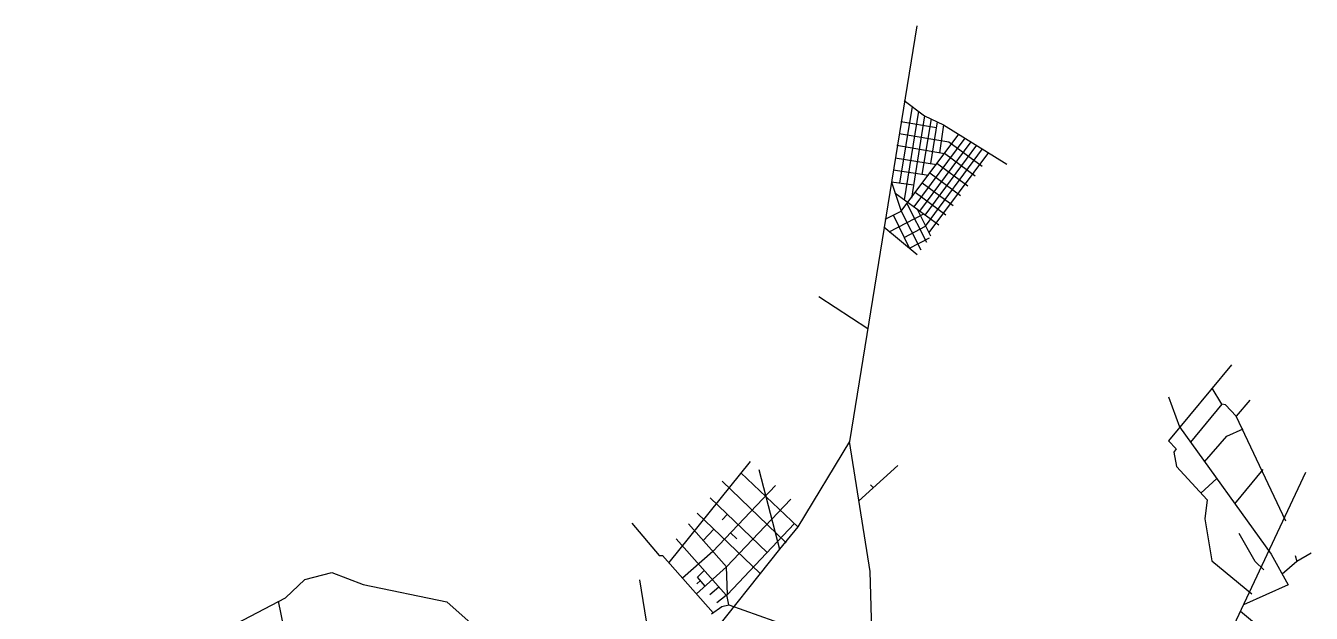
# Model space of a CAD drawing. Extents: x 363492 to 391103, y 6482114 to 6499170.
# Drawn here: x 363492 to 378096, y 6492498 to 6499170 of the extents above; entities that cross this region are included whole.
import ezdxf

# ---------------------------------------------------------------- set-up
doc = ezdxf.new("R2010")
doc.units = 0
doc.layers.get('0').update_dxf_attribs({"linetype": 'CONTINUOUS'})

msp = doc.modelspace()

# ---------------------------------------------------------------- linework, layer by layer
at = {"linetype": 'CONTINUOUS'}
for p, q in [((373616, 6499170), (372850, 6494449)), ((373562, 6498252), (373418, 6497381)), ((373469, 6498319), (373702, 6498148)), ((373434, 6498081), (373837, 6498015)), ((373632, 6498200), (373470, 6497194)), ((373702, 6498148), (373555, 6497210)), ((373776, 6498113), (373673, 6497482)), ((373702, 6498148), (373918, 6498046)), ((373772, 6497605), (373848, 6498079)), ((373980, 6497848), (373413, 6497943)), ((373436, 6497063), (374092, 6497937)), ((373918, 6498046), (373871, 6497727)), ((373918, 6498046), (374639, 6497599)), ((373929, 6497717), (373389, 6497808)), ((374161, 6497894), (373582, 6497112)), ((374228, 6497853), (373645, 6497066)), ((373709, 6497020), (374295, 6497812)), ((374357, 6497570), (373980, 6497848)), ((373368, 6497671), (373838, 6497594)), ((373714, 6496894), (374360, 6497772)), ((374429, 6497729), (373751, 6496820)), ((374276, 6497460), (373928, 6497718)), ((373748, 6497470), (373345, 6497531)), ((374111, 6497238), (373762, 6497497)), ((374193, 6497348), (373843, 6497606)), ((373328, 6497393), (373436, 6497063)), ((373578, 6497358), (373328, 6497393)), ((373677, 6497384), (374029, 6497129)), ((373865, 6496907), (373363, 6497270)), ((373944, 6497017), (373595, 6497275)), ((373255, 6496975), (373436, 6497063)), ((373436, 6497063), (373659, 6496625)), ((373501, 6497150), (373723, 6496712)), ((373772, 6496779), (373619, 6497089)), ((373301, 6496830), (373695, 6497034)), ((373537, 6496635), (373348, 6497020)), ((373617, 6496569), (373239, 6496881)), ((373472, 6496765), (373714, 6496894)), ((373755, 6496756), (373528, 6496642)), ((372501, 6496096), (373058, 6495732)), ((377189, 6495321), (376472, 6494458)), ((377079, 6494874), (376968, 6495054)), ((376475, 6494955), (376598, 6494615)), ((377079, 6494874), (376723, 6494441)), ((377120, 6494867), (377079, 6494874)), ((377243, 6494738), (377120, 6494867)), ((377398, 6494919), (377243, 6494738)), ((377805, 6493545), (377243, 6494738)), ((376598, 6494615), (377640, 6493169)), ((377137, 6494511), (377321, 6494591)), ((372850, 6494449), (372264, 6493478)), ((373083, 6492973), (372850, 6494449)), ((376472, 6494458), (376562, 6494367)), ((376884, 6494217), (377137, 6494511)), ((376562, 6494367), (376533, 6494326)), ((376533, 6494326), (376565, 6494166)), ((371720, 6494222), (370798, 6493073)), ((373400, 6494178), (372954, 6493771)), ((376565, 6494166), (376911, 6493788)), ((372129, 6493300), (371402, 6493997)), ((372264, 6493478), (371616, 6494093)), ((371820, 6494131), (372054, 6493228)), ((376644, 6491146), (378035, 6494099)), ((376841, 6493863), (377021, 6494029)), ((377226, 6493742), (377549, 6494130)), ((372010, 6493951), (371297, 6493200)), ((373087, 6493957), (373121, 6493922)), ((371266, 6493810), (371916, 6493188)), ((372184, 6493795), (371451, 6493024)), ((376911, 6493788), (376886, 6493571)), ((371121, 6493636), (371833, 6492952)), ((371405, 6493560), (371464, 6493622)), ((376886, 6493571), (376964, 6493094)), ((370379, 6493520), (370687, 6493155)), ((371451, 6493024), (371021, 6493514)), ((371310, 6493454), (371187, 6493325)), ((371463, 6492711), (372222, 6493514)), ((371569, 6493343), (371497, 6493411)), ((372264, 6493478), (372054, 6493228)), ((377459, 6493087), (377275, 6493403)), ((370880, 6493342), (371449, 6492705)), ((372054, 6493228), (368846, 6489199)), ((370687, 6493155), (370725, 6493155)), ((370725, 6493155), (371301, 6492505)), ((371297, 6493200), (370953, 6492897)), ((377640, 6493169), (377832, 6492822)), ((377913, 6493156), (377933, 6493088)), ((378096, 6493181), (377933, 6493088)), ((371451, 6493024), (371111, 6492719)), ((371122, 6492910), (371200, 6492983)), ((371463, 6492711), (371451, 6493024)), ((373110, 6492107), (373083, 6492973)), ((376964, 6493094), (377419, 6492719)), ((377556, 6492993), (377459, 6493087)), ((377933, 6493088), (377764, 6492944)), ((366444, 6492675), (366663, 6492880)), ((366663, 6492880), (366970, 6492963)), ((366970, 6492963), (367325, 6492826)), ((367325, 6492826), (368274, 6492629)), ((370464, 6492877), (370636, 6491805)), ((371115, 6492833), (371157, 6492869)), ((371210, 6492807), (371122, 6492910)), ((377832, 6492822), (377327, 6492596)), ((363492, 6491130), (366444, 6492675)), ((371264, 6492711), (371364, 6492800)), ((371343, 6492619), (371449, 6492705)), ((371449, 6492705), (371463, 6492711)), ((371478, 6492596), (371456, 6492708)), ((366359, 6492634), (366561, 6491665)), ((368274, 6492629), (368553, 6492382)), ((371281, 6492492), (371400, 6492574)), ((371400, 6492574), (371478, 6492596)), ((371478, 6492596), (372330, 6492291)), ((377629, 6492239), (377290, 6492518))]:
    msp.add_line(p, q, dxfattribs=at)

doc.saveas('drawing.dxf')
